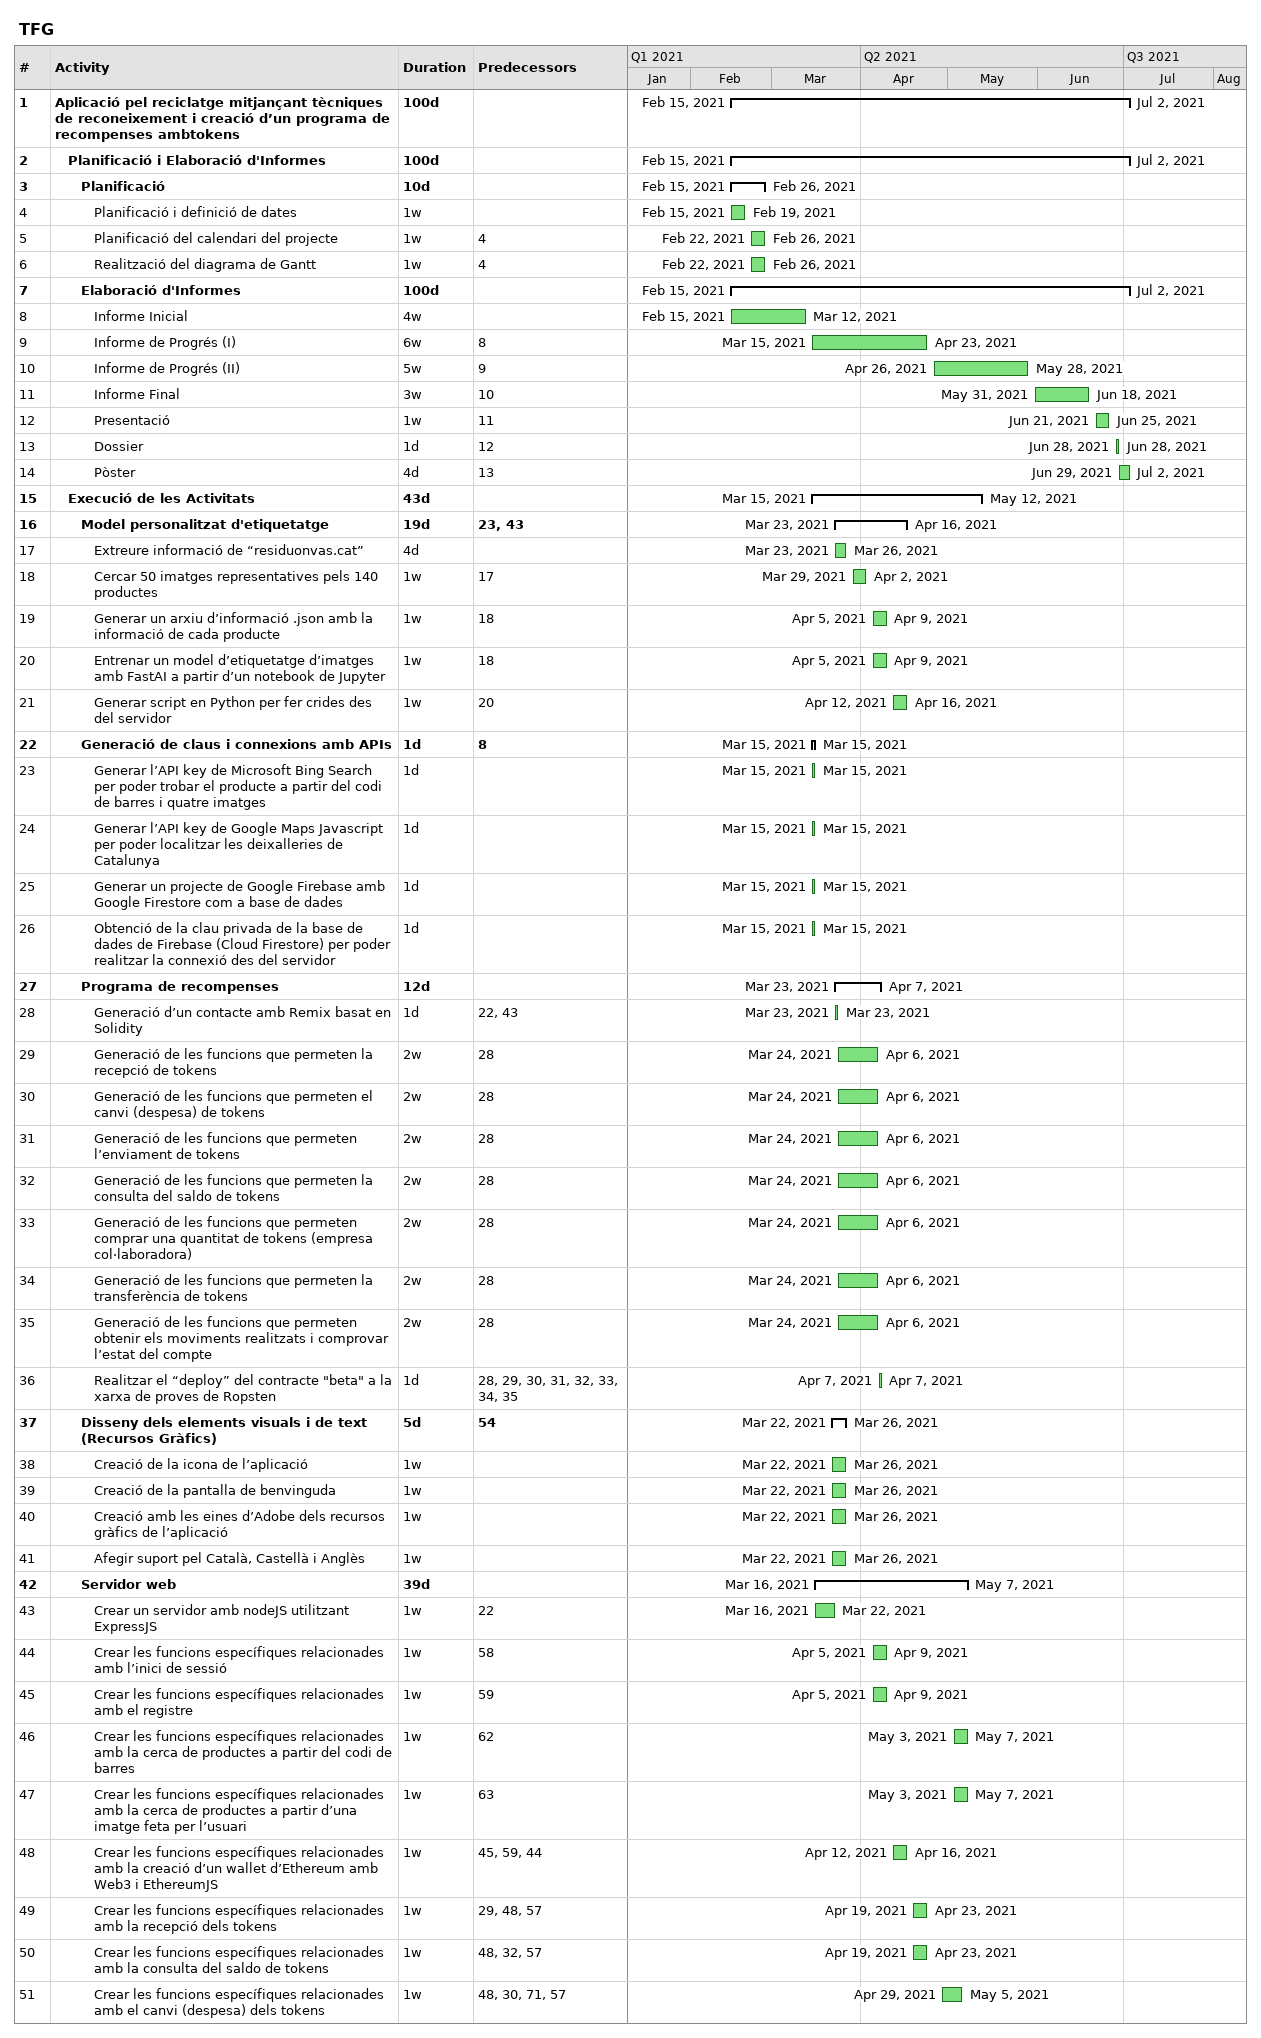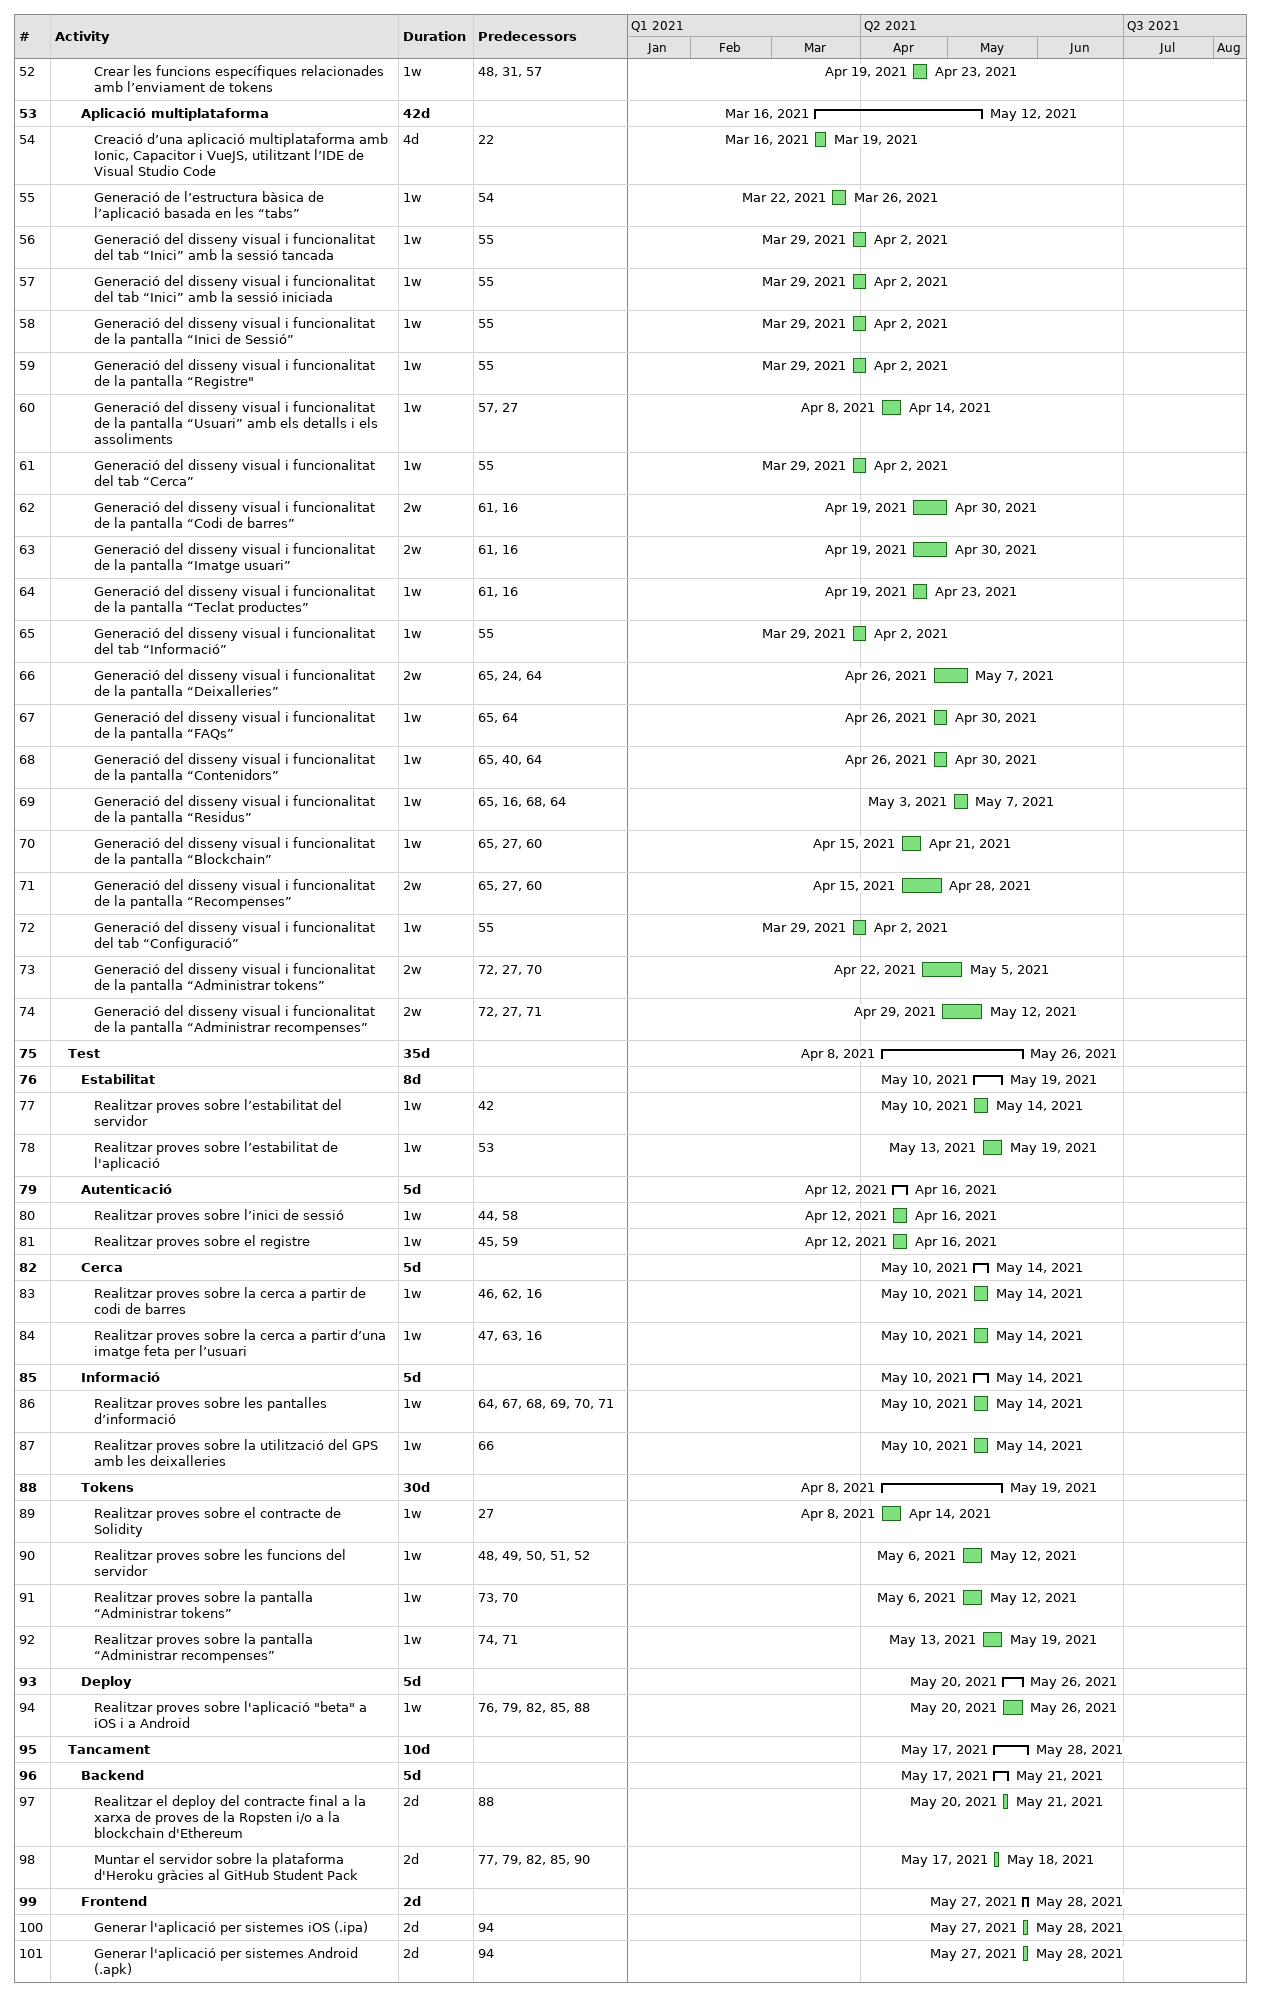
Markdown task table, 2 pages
TFG

| ID | Level | Task | Duration | Start | Finish | Predecessors |
|---|---|---|---|---|---|---|
| 1 | 1 | **Aplicació pel reciclatge mitjançant tècniques de reconeixement i creació d’un programa de recompenses ambtokens** | 100d | 2021-02-15 | 2021-07-02 |  |
| 2 | 2 | **Planificació i Elaboració d'Informes** | 100d | 2021-02-15 | 2021-07-02 |  |
| 3 | 3 | **Planificació** | 10d | 2021-02-15 | 2021-02-26 |  |
| 4 | 4 | Planificació i definició de dates | 1w | 2021-02-15 | 2021-02-19 |  |
| 5 | 4 | Planificació del calendari del projecte | 1w | 2021-02-22 | 2021-02-26 | 4 |
| 6 | 4 | Realització del diagrama de Gantt | 1w | 2021-02-22 | 2021-02-26 | 4 |
| 7 | 3 | **Elaboració d'Informes** | 100d | 2021-02-15 | 2021-07-02 |  |
| 8 | 4 | Informe Inicial | 4w | 2021-02-15 | 2021-03-12 |  |
| 9 | 4 | Informe de Progrés (I) | 6w | 2021-03-15 | 2021-04-23 | 8 |
| 10 | 4 | Informe de Progrés (II) | 5w | 2021-04-26 | 2021-05-28 | 9 |
| 11 | 4 | Informe Final | 3w | 2021-05-31 | 2021-06-18 | 10 |
| 12 | 4 | Presentació | 1w | 2021-06-21 | 2021-06-25 | 11 |
| 13 | 4 | Dossier | 1d | 2021-06-28 | 2021-06-28 | 12 |
| 14 | 4 | Pòster | 4d | 2021-06-29 | 2021-07-02 | 13 |
| 15 | 2 | **Execució de les Activitats** | 43d | 2021-03-15 | 2021-05-12 |  |
| 16 | 3 | **Model personalitzat d'etiquetatge** | 19d | 2021-03-23 | 2021-04-16 | 23, 43 |
| 17 | 4 | Extreure informació de “residuonvas.cat” | 4d | 2021-03-23 | 2021-03-26 |  |
| 18 | 4 | Cercar 50 imatges representatives pels 140 productes | 1w | 2021-03-29 | 2021-04-02 | 17 |
| 19 | 4 | Generar un arxiu d’informació .json amb la informació de cada producte | 1w | 2021-04-05 | 2021-04-09 | 18 |
| 20 | 4 | Entrenar un model d’etiquetatge d’imatges amb FastAI a partir d’un notebook de Jupyter | 1w | 2021-04-05 | 2021-04-09 | 18 |
| 21 | 4 | Generar script en Python per fer crides des del servidor | 1w | 2021-04-12 | 2021-04-16 | 20 |
| 22 | 3 | **Generació de claus i connexions amb APIs** | 1d | 2021-03-15 | 2021-03-15 | 8 |
| 23 | 4 | Generar l’API key de Microsoft Bing Search per poder trobar el producte a partir del codi de barres i quatre imatges | 1d | 2021-03-15 | 2021-03-15 |  |
| 24 | 4 | Generar l’API key de Google Maps Javascript per poder localitzar les deixalleries de Catalunya | 1d | 2021-03-15 | 2021-03-15 |  |
| 25 | 4 | Generar un projecte de Google Firebase amb Google Firestore com a base de dades | 1d | 2021-03-15 | 2021-03-15 |  |
| 26 | 4 | Obtenció de la clau privada de la base de dades de Firebase (Cloud Firestore) per poder realitzar la connexió des del servidor | 1d | 2021-03-15 | 2021-03-15 |  |
| 27 | 3 | **Programa de recompenses** | 12d | 2021-03-23 | 2021-04-07 |  |
| 28 | 4 | Generació d’un contacte amb Remix basat en Solidity | 1d | 2021-03-23 | 2021-03-23 | 22, 43 |
| 29 | 4 | Generació de les funcions que permeten la recepció de tokens | 2w | 2021-03-24 | 2021-04-06 | 28 |
| 30 | 4 | Generació de les funcions que permeten el canvi (despesa) de tokens | 2w | 2021-03-24 | 2021-04-06 | 28 |
| 31 | 4 | Generació de les funcions que permeten l’enviament de tokens | 2w | 2021-03-24 | 2021-04-06 | 28 |
| 32 | 4 | Generació de les funcions que permeten la consulta del saldo de tokens | 2w | 2021-03-24 | 2021-04-06 | 28 |
| 33 | 4 | Generació de les funcions que permeten comprar una quantitat de tokens (empresa col·laboradora) | 2w | 2021-03-24 | 2021-04-06 | 28 |
| 34 | 4 | Generació de les funcions que permeten la transferència de tokens | 2w | 2021-03-24 | 2021-04-06 | 28 |
| 35 | 4 | Generació de les funcions que permeten obtenir els moviments realitzats i comprovar l’estat del compte | 2w | 2021-03-24 | 2021-04-06 | 28 |
| 36 | 4 | Realitzar el “deploy” del contracte "beta" a la xarxa de proves de Ropsten | 1d | 2021-04-07 | 2021-04-07 | 28, 29, 30, 31, 32, 33, 34, 35 |
| 37 | 3 | **Disseny dels elements visuals i de text (Recursos Gràfics)** | 5d | 2021-03-22 | 2021-03-26 | 54 |
| 38 | 4 | Creació de la icona de l’aplicació | 1w | 2021-03-22 | 2021-03-26 |  |
| 39 | 4 | Creació de la pantalla de benvinguda | 1w | 2021-03-22 | 2021-03-26 |  |
| 40 | 4 | Creació amb les eines d’Adobe dels recursos gràfics de l’aplicació | 1w | 2021-03-22 | 2021-03-26 |  |
| 41 | 4 | Afegir suport pel Català, Castellà i Anglès | 1w | 2021-03-22 | 2021-03-26 |  |
| 42 | 3 | **Servidor web** | 39d | 2021-03-16 | 2021-05-07 |  |
| 43 | 4 | Crear un servidor amb nodeJS utilitzant ExpressJS | 1w | 2021-03-16 | 2021-03-22 | 22 |
| 44 | 4 | Crear les funcions específiques relacionades amb l’inici de sessió | 1w | 2021-04-05 | 2021-04-09 | 58 |
| 45 | 4 | Crear les funcions específiques relacionades amb el registre | 1w | 2021-04-05 | 2021-04-09 | 59 |
| 46 | 4 | Crear les funcions específiques relacionades amb la cerca de productes a partir del codi de barres | 1w | 2021-05-03 | 2021-05-07 | 62 |
| 47 | 4 | Crear les funcions específiques relacionades amb la cerca de productes a partir d’una imatge feta per l’usuari | 1w | 2021-05-03 | 2021-05-07 | 63 |
| 48 | 4 | Crear les funcions específiques relacionades amb la creació d’un wallet d’Ethereum amb Web3 i EthereumJS | 1w | 2021-04-12 | 2021-04-16 | 45, 59, 44 |
| 49 | 4 | Crear les funcions específiques relacionades amb la recepció dels tokens | 1w | 2021-04-19 | 2021-04-23 | 29, 48, 57 |
| 50 | 4 | Crear les funcions específiques relacionades amb la consulta del saldo de tokens | 1w | 2021-04-19 | 2021-04-23 | 48, 32, 57 |
| 51 | 4 | Crear les funcions específiques relacionades amb el canvi (despesa) dels tokens | 1w | 2021-04-29 | 2021-05-05 | 48, 30, 71, 57 |
| 52 | 4 | Crear les funcions específiques relacionades amb l’enviament de tokens | 1w | 2021-04-19 | 2021-04-23 | 48, 31, 57 |
| 53 | 3 | **Aplicació multiplataforma** | 42d | 2021-03-16 | 2021-05-12 |  |
| 54 | 4 | Creació d’una aplicació multiplataforma amb Ionic, Capacitor i VueJS, utilitzant l’IDE de Visual Studio Code | 4d | 2021-03-16 | 2021-03-19 | 22 |
| 55 | 4 | Generació de l’estructura bàsica de l’aplicació basada en les “tabs” | 1w | 2021-03-22 | 2021-03-26 | 54 |
| 56 | 4 | Generació del disseny visual i funcionalitat del tab “Inici” amb la sessió tancada | 1w | 2021-03-29 | 2021-04-02 | 55 |
| 57 | 4 | Generació del disseny visual i funcionalitat del tab “Inici” amb la sessió iniciada | 1w | 2021-03-29 | 2021-04-02 | 55 |
| 58 | 4 | Generació del disseny visual i funcionalitat de la pantalla “Inici de Sessió” | 1w | 2021-03-29 | 2021-04-02 | 55 |
| 59 | 4 | Generació del disseny visual i funcionalitat de la pantalla “Registre" | 1w | 2021-03-29 | 2021-04-02 | 55 |
| 60 | 4 | Generació del disseny visual i funcionalitat de la pantalla “Usuari” amb els detalls i els assoliments | 1w | 2021-04-08 | 2021-04-14 | 57, 27 |
| 61 | 4 | Generació del disseny visual i funcionalitat del tab “Cerca” | 1w | 2021-03-29 | 2021-04-02 | 55 |
| 62 | 4 | Generació del disseny visual i funcionalitat de la pantalla “Codi de barres” | 2w | 2021-04-19 | 2021-04-30 | 61, 16 |
| 63 | 4 | Generació del disseny visual i funcionalitat de la pantalla “Imatge usuari” | 2w | 2021-04-19 | 2021-04-30 | 61, 16 |
| 64 | 4 | Generació del disseny visual i funcionalitat de la pantalla “Teclat productes” | 1w | 2021-04-19 | 2021-04-23 | 61, 16 |
| 65 | 4 | Generació del disseny visual i funcionalitat del tab “Informació” | 1w | 2021-03-29 | 2021-04-02 | 55 |
| 66 | 4 | Generació del disseny visual i funcionalitat de la pantalla “Deixalleries” | 2w | 2021-04-26 | 2021-05-07 | 65, 24, 64 |
| 67 | 4 | Generació del disseny visual i funcionalitat de la pantalla “FAQs” | 1w | 2021-04-26 | 2021-04-30 | 65, 64 |
| 68 | 4 | Generació del disseny visual i funcionalitat de la pantalla “Contenidors” | 1w | 2021-04-26 | 2021-04-30 | 65, 40, 64 |
| 69 | 4 | Generació del disseny visual i funcionalitat de la pantalla “Residus” | 1w | 2021-05-03 | 2021-05-07 | 65, 16, 68, 64 |
| 70 | 4 | Generació del disseny visual i funcionalitat de la pantalla “Blockchain” | 1w | 2021-04-15 | 2021-04-21 | 65, 27, 60 |
| 71 | 4 | Generació del disseny visual i funcionalitat de la pantalla “Recompenses” | 2w | 2021-04-15 | 2021-04-28 | 65, 27, 60 |
| 72 | 4 | Generació del disseny visual i funcionalitat del tab “Configuració” | 1w | 2021-03-29 | 2021-04-02 | 55 |
| 73 | 4 | Generació del disseny visual i funcionalitat de la pantalla “Administrar tokens” | 2w | 2021-04-22 | 2021-05-05 | 72, 27, 70 |
| 74 | 4 | Generació del disseny visual i funcionalitat de la pantalla “Administrar recompenses” | 2w | 2021-04-29 | 2021-05-12 | 72, 27, 71 |
| 75 | 2 | **Test** | 35d | 2021-04-08 | 2021-05-26 |  |
| 76 | 3 | **Estabilitat** | 8d | 2021-05-10 | 2021-05-19 |  |
| 77 | 4 | Realitzar proves sobre l’estabilitat del servidor | 1w | 2021-05-10 | 2021-05-14 | 42 |
| 78 | 4 | Realitzar proves sobre l’estabilitat de l'aplicació | 1w | 2021-05-13 | 2021-05-19 | 53 |
| 79 | 3 | **Autenticació** | 5d | 2021-04-12 | 2021-04-16 |  |
| 80 | 4 | Realitzar proves sobre l’inici de sessió | 1w | 2021-04-12 | 2021-04-16 | 44, 58 |
| 81 | 4 | Realitzar proves sobre el registre | 1w | 2021-04-12 | 2021-04-16 | 45, 59 |
| 82 | 3 | **Cerca** | 5d | 2021-05-10 | 2021-05-14 |  |
| 83 | 4 | Realitzar proves sobre la cerca a partir de codi de barres | 1w | 2021-05-10 | 2021-05-14 | 46, 62, 16 |
| 84 | 4 | Realitzar proves sobre la cerca a partir d’una imatge feta per l’usuari | 1w | 2021-05-10 | 2021-05-14 | 47, 63, 16 |
| 85 | 3 | **Informació** | 5d | 2021-05-10 | 2021-05-14 |  |
| 86 | 4 | Realitzar proves sobre les pantalles d’informació | 1w | 2021-05-10 | 2021-05-14 | 64, 67, 68, 69, 70, 71 |
| 87 | 4 | Realitzar proves sobre la utilització del GPS amb les deixalleries | 1w | 2021-05-10 | 2021-05-14 | 66 |
| 88 | 3 | **Tokens** | 30d | 2021-04-08 | 2021-05-19 |  |
| 89 | 4 | Realitzar proves sobre el contracte de Solidity | 1w | 2021-04-08 | 2021-04-14 | 27 |
| 90 | 4 | Realitzar proves sobre les funcions del servidor | 1w | 2021-05-06 | 2021-05-12 | 48, 49, 50, 51, 52 |
| 91 | 4 | Realitzar proves sobre la pantalla “Administrar tokens” | 1w | 2021-05-06 | 2021-05-12 | 73, 70 |
| 92 | 4 | Realitzar proves sobre la pantalla “Administrar recompenses” | 1w | 2021-05-13 | 2021-05-19 | 74, 71 |
| 93 | 3 | **Deploy** | 5d | 2021-05-20 | 2021-05-26 |  |
| 94 | 4 | Realitzar proves sobre l'aplicació "beta" a iOS i a Android | 1w | 2021-05-20 | 2021-05-26 | 76, 79, 82, 85, 88 |
| 95 | 2 | **Tancament** | 10d | 2021-05-17 | 2021-05-28 |  |
| 96 | 3 | **Backend** | 5d | 2021-05-17 | 2021-05-21 |  |
| 97 | 4 | Realitzar el deploy del contracte final a la xarxa de proves de la Ropsten i/o a la blockchain d'Ethereum | 2d | 2021-05-20 | 2021-05-21 | 88 |
| 98 | 4 | Muntar el servidor sobre la plataforma d'Heroku gràcies al GitHub Student Pack | 2d | 2021-05-17 | 2021-05-18 | 77, 79, 82, 85, 90 |
| 99 | 3 | **Frontend** | 2d | 2021-05-27 | 2021-05-28 |  |
| 100 | 4 | Generar l'aplicació per sistemes iOS (.ipa) | 2d | 2021-05-27 | 2021-05-28 | 94 |
| 101 | 4 | Generar l'aplicació per sistemes Android (.apk) | 2d | 2021-05-27 | 2021-05-28 | 94 |
